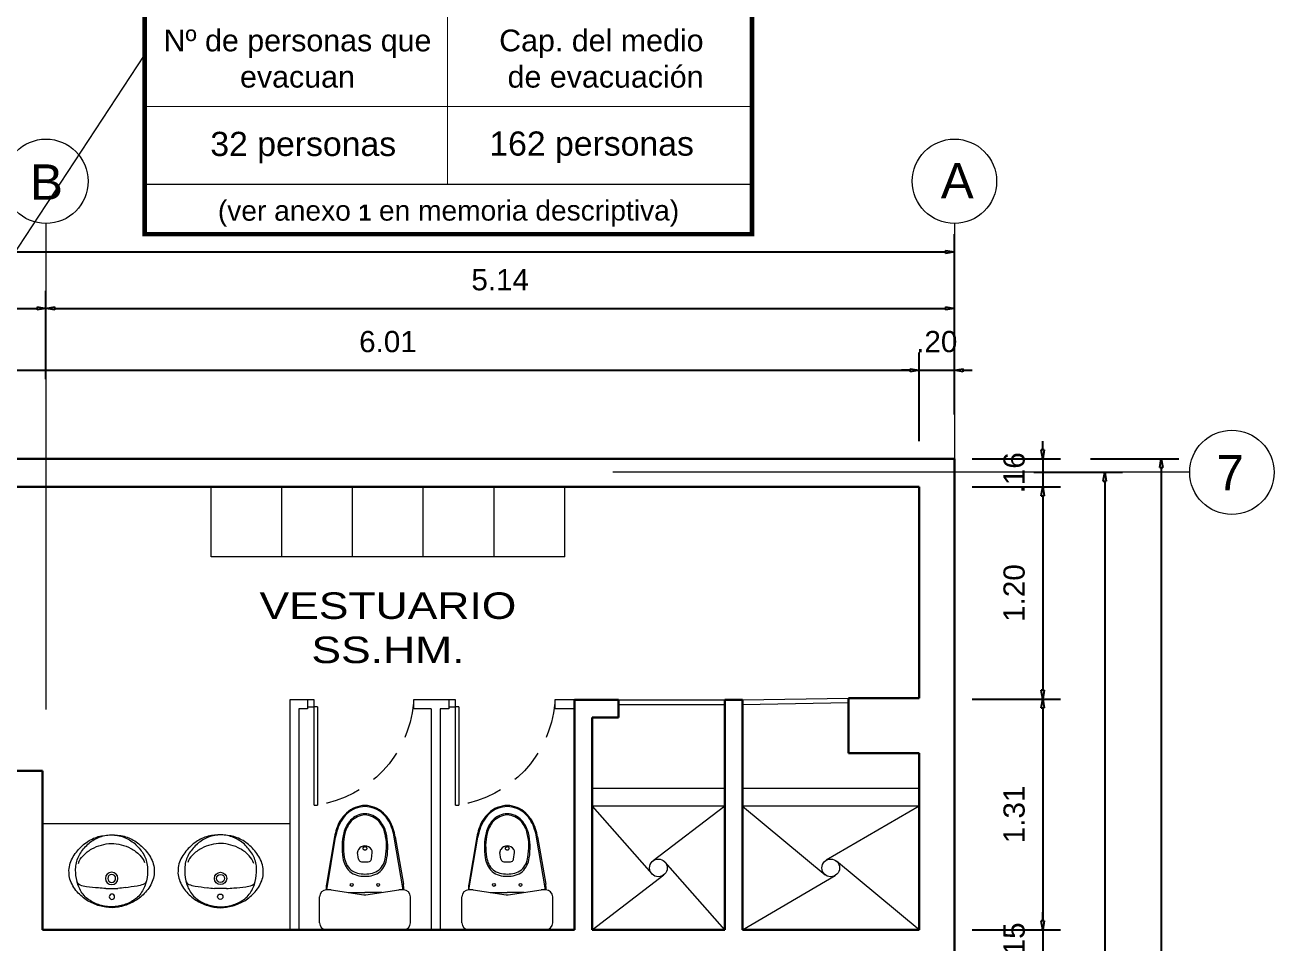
# Model space of a CAD drawing. Header units: millimetres. Extents: x 1675 to 1732.9, y 581.7 to 641.7.
# Drawn here: x 1718.45 to 1725.52, y 628.46 to 633.66 of the extents above; entities that cross this region are included whole.
import ezdxf
from ezdxf.enums import TextEntityAlignment as Align

# ---------------------------------------------------------------- set-up
doc = ezdxf.new("R2010")
doc.units = ezdxf.units.MM
doc.set_wipeout_variables(frame=1)
doc.linetypes.add('DASHDOT', pattern=[25.4, 12.7, -6.35, 0, -6.35])
doc.linetypes.add('HIDDEN', pattern=[0.375, 0.25, -0.125])
doc.layers.get('0').update_dxf_attribs({"lineweight": 5})
doc.layers.get('Defpoints').update_dxf_attribs({"color": 8, "lineweight": 5})
for name, color, linetype, lineweight in [('COTAS', 8, 'Continuous', 5), ('EJES', 92, 'DASHDOT', 5), ('ESCALERA', 8, 'Continuous', 5), ('MOBILIARIO', 8, 'Continuous', 5), ('MURO BAJO', 7, 'Continuous', 20), ('Muros', 7, 'Continuous', 30), ('Proyecciones', 8, 'HIDDEN', 5), ('PUERTA', 8, 'Continuous', 5), ('SANITARIOS', 8, 'Continuous', 5), ('TEX-AMB', 7, 'Continuous', 5), ('texto', 7, 'Continuous', 5), ('VENTANAS', 8, 'Continuous', 9)]:
    doc.layers.add(name, color=color, linetype=linetype, lineweight=lineweight)
doc.styles.add('ARIAL', font='arial.ttf')
doc.styles.add('Estilo 2 cota', font='arial.ttf')
doc.styles.add('ROMANS', font='arial.ttf')
doc.styles.get("Standard").update_dxf_attribs({"font": 'arial.ttf'})
doc.styles.add('TECHNIC_', font='swiss.ttf')
doc.styles.add('Texto peqño', font='sanss___.ttf', dxfattribs={"height": 0.12})
doc.dimstyles.new('100', dxfattribs={"dimtxt": 0.12, "dimasz": 0.05, "dimexe": 0.1, "dimexo": 0.25, "dimgap": 0.1, "dimtad": 1, "dimzin": 4, "dimdsep": 46, "dimtxsty": 'Texto peqño', "dimblk": 'CLOSEDBLANK', "dimcen": -0.05, "dimdle": 0.1, "dimclrd": 256, "dimclre": 256, "dimclrt": 256, "dimadec": 0, "dimazin": 0, "dimtfac": 1, "dimtix": 1, "dimtmove": 0, "dimatfit": 3, "dimldrblk": 'ARCHTICK', "dimfxl": 0, "dimarcsym": 0})
doc.dimstyles.new('3-fuera de', dxfattribs={"dimtxt": 0.3, "dimasz": 0.3, "dimexe": 0.3, "dimexo": 0.1, "dimgap": 0.1, "dimtad": 2, "dimzin": 0, "dimtxsty": 'Estilo 2 cota', "dimcen": -0.3, "dimclrd": 256, "dimclre": 256, "dimclrt": 7, "dimadec": 0, "dimazin": 0, "dimtfac": 1, "dimtmove": 0, "dimatfit": 3, "dimfxl": 0, "dimtolj": 1, "dimtzin": 0, "dimlwd": -1, "dimlwe": -1, "dimarcsym": 0})

# ---------------------------------------------------------------- blocks, each defined once
blk = doc.blocks.new('_ClosedBlank')
at = {"color": 0, "linetype": 'ByBlock', "lineweight": -2}
for p, q in [((-1, 0.17), (0, 0)), ((-1, 0.17), (-1, -0.17)), ((0, 0), (-1, -0.17))]:
    blk.add_line(p, q, dxfattribs=at)
blk = doc.blocks.new('*D235')
at = {"layer": 'COTAS', "lineweight": -2}
for p, q in [((1724.4822, 631.2033), (1724.9822, 631.2033)), ((1724.4822, 617.5833), (1724.9822, 617.5833))]:
    blk.add_line(p, q, dxfattribs=at)
at = {"layer": 'COTAS', "linetype": 'ByBlock', "lineweight": -2}
blk.add_line((1724.8822, 631.1533), (1724.8822, 617.6333), dxfattribs=at)
at = {"layer": 'Defpoints', "color": 0}
for p in [(1723.712, 631.2033), (1723.712, 617.5833), (1724.8822, 617.5833)]:
    blk.add_point(p, dxfattribs=at)
at = {"layer": 'COTAS', "lineweight": -2, "xscale": 0.05, "yscale": 0.05, "zscale": 0.05}
for p, rotation in [((1724.8822, 631.2033), 90), ((1724.8822, 617.5833), 270)]:
    blk.add_blockref('_ClosedBlank', p, dxfattribs=dict(at, rotation=rotation))
at = {"layer": 'COTAS', "insert": (1724.7203, 624.3933), "char_height": 0.12, "attachment_point": 5, "rotation": 90, "style": 'Texto peqño'}
blk.add_mtext('13.62', dxfattribs=at)
blk = doc.blocks.new('_ARCHTICK')
at = {"color": 0, "linetype": 'ByBlock', "const_width": 0.15}
blk.add_lwpolyline([(-0.5, -0.5), (0.5, 0.5)], dxfattribs=at)
blk = doc.blocks.new('*D236')
at = {"layer": 'COTAS', "linetype": 'ByBlock', "lineweight": -2}
for p, q in [((1724.212, 631.2533), (1724.212, 631.3033)), ((1724.212, 631.2033), (1724.212, 631.0433)), ((1724.212, 630.9933), (1724.212, 630.9433))]:
    blk.add_line(p, q, dxfattribs=at)
at = {"layer": 'COTAS', "lineweight": -2}
for p, q in [((1723.812, 631.2033), (1724.312, 631.2033)), ((1723.812, 631.0433), (1724.312, 631.0433))]:
    blk.add_line(p, q, dxfattribs=at)
at = {"layer": 'Defpoints', "color": 0}
for p in [(1723.512, 631.2033), (1723.512, 631.0433), (1724.212, 631.0433)]:
    blk.add_point(p, dxfattribs=at)
at = {"layer": 'COTAS', "lineweight": -2, "xscale": 0.05, "yscale": 0.05, "zscale": 0.05}
for p, rotation in [((1724.212, 631.2033), 270), ((1724.212, 631.0433), 90)]:
    blk.add_blockref('_ClosedBlank', p, dxfattribs=dict(at, rotation=rotation))
at = {"layer": 'COTAS', "insert": (1724.0501, 631.1233), "char_height": 0.12, "attachment_point": 5, "rotation": 90, "style": 'Texto peqño'}
blk.add_mtext('.16', dxfattribs=at)
blk = doc.blocks.new('*D237')
at = {"layer": 'COTAS', "lineweight": -2}
for p, q in [((1723.812, 631.0433), (1724.312, 631.0433)), ((1723.812, 629.8433), (1724.312, 629.8433))]:
    blk.add_line(p, q, dxfattribs=at)
at = {"layer": 'COTAS', "linetype": 'ByBlock', "lineweight": -2}
blk.add_line((1724.212, 630.9933), (1724.212, 629.8933), dxfattribs=at)
at = {"layer": 'Defpoints', "color": 0}
for p in [(1723.512, 631.0433), (1723.512, 629.8433), (1724.212, 629.8433)]:
    blk.add_point(p, dxfattribs=at)
at = {"layer": 'COTAS', "lineweight": -2, "xscale": 0.05, "yscale": 0.05, "zscale": 0.05}
for p, rotation in [((1724.212, 631.0433), 90), ((1724.212, 629.8433), 270)]:
    blk.add_blockref('_ClosedBlank', p, dxfattribs=dict(at, rotation=rotation))
at = {"layer": 'COTAS', "insert": (1724.0501, 630.4433), "char_height": 0.12, "attachment_point": 5, "rotation": 90, "style": 'Texto peqño'}
blk.add_mtext('1.20', dxfattribs=at)
blk = doc.blocks.new('*D238')
at = {"layer": 'COTAS', "lineweight": -2}
for p, q in [((1723.812, 629.8433), (1724.312, 629.8433)), ((1723.812, 628.5383), (1724.312, 628.5383))]:
    blk.add_line(p, q, dxfattribs=at)
at = {"layer": 'COTAS', "linetype": 'ByBlock', "lineweight": -2}
blk.add_line((1724.212, 629.7933), (1724.212, 628.5883), dxfattribs=at)
at = {"layer": 'Defpoints', "color": 0}
for p in [(1723.512, 629.8433), (1723.512, 628.5383), (1724.212, 628.5383)]:
    blk.add_point(p, dxfattribs=at)
at = {"layer": 'COTAS', "lineweight": -2, "xscale": 0.05, "yscale": 0.05, "zscale": 0.05}
for p, rotation in [((1724.212, 629.8433), 90), ((1724.212, 628.5383), 270)]:
    blk.add_blockref('_ClosedBlank', p, dxfattribs=dict(at, rotation=rotation))
at = {"layer": 'COTAS', "insert": (1724.0501, 629.1908), "char_height": 0.12, "attachment_point": 5, "rotation": 90, "style": 'Texto peqño'}
blk.add_mtext('1.31', dxfattribs=at)
blk = doc.blocks.new('*D239')
at = {"layer": 'COTAS', "linetype": 'ByBlock', "lineweight": -2}
for p, q in [((1724.212, 628.5883), (1724.212, 628.6383)), ((1724.212, 628.5383), (1724.212, 628.3883)), ((1724.212, 628.3383), (1724.212, 628.2883))]:
    blk.add_line(p, q, dxfattribs=at)
at = {"layer": 'COTAS', "lineweight": -2}
for p, q in [((1723.812, 628.5383), (1724.312, 628.5383)), ((1723.812, 628.3883), (1724.312, 628.3883))]:
    blk.add_line(p, q, dxfattribs=at)
at = {"layer": 'Defpoints', "color": 0}
for p in [(1723.512, 628.5383), (1723.512, 628.3883), (1724.212, 628.3883)]:
    blk.add_point(p, dxfattribs=at)
at = {"layer": 'COTAS', "lineweight": -2, "xscale": 0.05, "yscale": 0.05, "zscale": 0.05}
for p, rotation in [((1724.212, 628.5383), 270), ((1724.212, 628.3883), 90)]:
    blk.add_blockref('_ClosedBlank', p, dxfattribs=dict(at, rotation=rotation))
at = {"layer": 'COTAS', "insert": (1724.0501, 628.4633), "char_height": 0.12, "attachment_point": 5, "rotation": 90, "style": 'Texto peqño'}
blk.add_mtext('.15', dxfattribs=at)
blk = doc.blocks.new('*D244')
at = {"layer": 'COTAS', "lineweight": -2}
for p, q in [((1724.162, 631.1262), (1724.662, 631.1262)), ((1724.162, 623.8662), (1724.662, 623.8662))]:
    blk.add_line(p, q, dxfattribs=at)
at = {"layer": 'COTAS', "linetype": 'ByBlock', "lineweight": -2}
blk.add_line((1724.562, 631.0762), (1724.562, 623.9162), dxfattribs=at)
at = {"layer": 'Defpoints', "color": 0}
for p in [(1723.712, 631.1262), (1723.712, 623.8662), (1724.562, 623.8662)]:
    blk.add_point(p, dxfattribs=at)
at = {"layer": 'COTAS', "lineweight": -2, "xscale": 0.05, "yscale": 0.05, "zscale": 0.05}
for p, rotation in [((1724.562, 631.1262), 90), ((1724.562, 623.8662), 270)]:
    blk.add_blockref('_ClosedBlank', p, dxfattribs=dict(at, rotation=rotation))
at = {"layer": 'COTAS', "insert": (1724.4001, 627.4962), "char_height": 0.12, "attachment_point": 5, "rotation": 90, "style": 'Texto peqño'}
blk.add_mtext('7.26', dxfattribs=at)
blk = doc.blocks.new('*D218')
at = {"layer": 'COTAS', "lineweight": -2}
for p, q in [((1717.502, 631.3033), (1717.502, 631.8033)), ((1723.512, 631.3033), (1723.512, 631.8033))]:
    blk.add_line(p, q, dxfattribs=at)
at = {"layer": 'COTAS', "linetype": 'ByBlock', "lineweight": -2}
blk.add_line((1717.552, 631.7033), (1723.462, 631.7033), dxfattribs=at)
at = {"layer": 'Defpoints', "color": 0}
for p in [(1723.512, 631.7033), (1717.502, 631.0433), (1723.512, 631.0433)]:
    blk.add_point(p, dxfattribs=at)
at = {"layer": 'COTAS', "lineweight": -2, "xscale": 0.05, "yscale": 0.05, "zscale": 0.05, "rotation": 180}
blk.add_blockref('_ClosedBlank', (1717.502, 631.7033), dxfattribs=at)
at = {"layer": 'COTAS', "lineweight": -2, "xscale": 0.05, "yscale": 0.05, "zscale": 0.05}
blk.add_blockref('_ClosedBlank', (1723.512, 631.7033), dxfattribs=at)
at = {"layer": 'COTAS', "insert": (1720.507, 631.8652), "char_height": 0.12, "attachment_point": 5, "style": 'Texto peqño'}
blk.add_mtext('6.01', dxfattribs=at)
blk = doc.blocks.new('*D219')
at = {"layer": 'COTAS', "lineweight": -2}
for p, q in [((1723.512, 631.3033), (1723.512, 631.8033)), ((1723.712, 631.4533), (1723.712, 631.8033))]:
    blk.add_line(p, q, dxfattribs=at)
at = {"layer": 'COTAS', "linetype": 'ByBlock', "lineweight": -2}
for p, q in [((1723.462, 631.7033), (1723.412, 631.7033)), ((1723.512, 631.7033), (1723.712, 631.7033)), ((1723.762, 631.7033), (1723.812, 631.7033))]:
    blk.add_line(p, q, dxfattribs=at)
at = {"layer": 'Defpoints', "color": 0}
for p in [(1723.712, 631.7033), (1723.712, 631.2033, 0), (1723.512, 631.0433)]:
    blk.add_point(p, dxfattribs=at)
at = {"layer": 'COTAS', "lineweight": -2, "xscale": 0.05, "yscale": 0.05, "zscale": 0.05}
blk.add_blockref('_ClosedBlank', (1723.512, 631.7033), dxfattribs=at)
at = {"layer": 'COTAS', "lineweight": -2, "xscale": 0.05, "yscale": 0.05, "zscale": 0.05, "rotation": 180}
blk.add_blockref('_ClosedBlank', (1723.712, 631.7033), dxfattribs=at)
at = {"layer": 'COTAS', "insert": (1723.612, 631.8651), "char_height": 0.12, "attachment_point": 5, "style": 'Texto peqño'}
blk.add_mtext('.20', dxfattribs=at)
blk = doc.blocks.new('*D221')
at = {"layer": 'COTAS', "lineweight": -2}
for p, q in [((1714.602, 631.6533), (1714.602, 632.1533)), ((1718.572, 631.6533), (1718.572, 632.1533))]:
    blk.add_line(p, q, dxfattribs=at)
at = {"layer": 'COTAS', "linetype": 'ByBlock', "lineweight": -2}
blk.add_line((1714.652, 632.0533), (1718.522, 632.0533), dxfattribs=at)
at = {"layer": 'Defpoints', "color": 0}
for p in [(1718.572, 632.0533), (1714.602, 631.2033), (1718.572, 631.2033)]:
    blk.add_point(p, dxfattribs=at)
at = {"layer": 'COTAS', "lineweight": -2, "xscale": 0.05, "yscale": 0.05, "zscale": 0.05, "rotation": 180}
blk.add_blockref('_ClosedBlank', (1714.602, 632.0533), dxfattribs=at)
at = {"layer": 'COTAS', "lineweight": -2, "xscale": 0.05, "yscale": 0.05, "zscale": 0.05}
blk.add_blockref('_ClosedBlank', (1718.572, 632.0533), dxfattribs=at)
at = {"layer": 'COTAS', "insert": (1716.587, 632.2152), "char_height": 0.12, "attachment_point": 5, "style": 'Texto peqño'}
blk.add_mtext('3.97', dxfattribs=at)
blk = doc.blocks.new('*D222')
at = {"layer": 'COTAS', "lineweight": -2}
for p, q in [((1718.572, 631.6533), (1718.572, 632.1533)), ((1723.712, 631.6533), (1723.712, 632.1533))]:
    blk.add_line(p, q, dxfattribs=at)
at = {"layer": 'COTAS', "linetype": 'ByBlock', "lineweight": -2}
blk.add_line((1718.622, 632.0533), (1723.662, 632.0533), dxfattribs=at)
at = {"layer": 'Defpoints', "color": 0}
for p in [(1723.712, 632.0533), (1718.572, 631.2033), (1723.712, 631.2033, 0)]:
    blk.add_point(p, dxfattribs=at)
at = {"layer": 'COTAS', "lineweight": -2, "xscale": 0.05, "yscale": 0.05, "zscale": 0.05, "rotation": 180}
blk.add_blockref('_ClosedBlank', (1718.572, 632.0533), dxfattribs=at)
at = {"layer": 'COTAS', "lineweight": -2, "xscale": 0.05, "yscale": 0.05, "zscale": 0.05}
blk.add_blockref('_ClosedBlank', (1723.712, 632.0533), dxfattribs=at)
at = {"layer": 'COTAS', "insert": (1721.142, 632.2151), "char_height": 0.12, "attachment_point": 5, "style": 'Texto peqño'}
blk.add_mtext('5.14', dxfattribs=at)
blk = doc.blocks.new('*D223')
at = {"layer": 'COTAS', "lineweight": -2}
for p, q in [((1709.132, 631.9735), (1709.132, 632.4735)), ((1723.712, 631.9735), (1723.712, 632.4735))]:
    blk.add_line(p, q, dxfattribs=at)
at = {"layer": 'COTAS', "linetype": 'ByBlock', "lineweight": -2}
blk.add_line((1709.182, 632.3735), (1723.662, 632.3735), dxfattribs=at)
at = {"layer": 'Defpoints', "color": 0}
for p in [(1723.712, 632.3735), (1709.132, 631.7233), (1723.712, 631.2033, 0)]:
    blk.add_point(p, dxfattribs=at)
at = {"layer": 'COTAS', "lineweight": -2, "xscale": 0.05, "yscale": 0.05, "zscale": 0.05, "rotation": 180}
blk.add_blockref('_ClosedBlank', (1709.132, 632.3735), dxfattribs=at)
at = {"layer": 'COTAS', "lineweight": -2, "xscale": 0.05, "yscale": 0.05, "zscale": 0.05}
blk.add_blockref('_ClosedBlank', (1723.712, 632.3735), dxfattribs=at)
at = {"layer": 'COTAS', "insert": (1716.422, 632.5353), "char_height": 0.12, "attachment_point": 5, "style": 'Texto peqño'}
blk.add_mtext('14.58', dxfattribs=at)
blk = doc.blocks.new('WEFDED')
for p, q in [((1106.4174, 270.874), (1106.4174, 270.1781)), ((1106.4174, 270.874), (1106.4405, 270.874)), ((1106.4405, 270.1781), (1106.4405, 270.874)), ((1106.37, 270.1781), (1106.4174, 270.1781)), ((1106.37, 270.1307), (1106.37, 270.1781)), ((1106.4174, 270.1781), (1106.4174, 270.1307)), ((1106.4405, 270.1781), (1106.4174, 270.1781)), ((1106.4174, 270.1307), (1106.37, 270.1307))]:
    blk.add_line(p, q)
at = {"layer": 'Proyecciones'}
blk.add_arc((1106.3184, 270.0781), 0.8053, 5.43815, 81.27407, dxfattribs=at)
blk = doc.blocks.new('LAV')
for centre, radius in [((0, 0), 0.015), ((-0.0013, -0.104), 0.035), ((-0.0013, -0.104), 0.0225)]:
    blk.add_circle(centre, radius)
for centre, radius, start, end in [((0.0286, -0.232), 0.3041, 123.21207, 137.88508), ((-0.011, -0.1478), 0.2037, 116.08796, 136.15071), ((0.0133, -0.2374), 0.3006, 106.12311, 120.20751), ((0.014, -0.2372), 0.2954, 99.29424, 112.81741), ((0.0012, -0.1831), 0.2451, 90.10031, 106.92972), ((0.0057, -0.24), 0.297, 90.97076, 97.63274), ((-0.0116, -0.2397), 0.297, 80.97076, 87.63274), ((-0.0056, -0.183), 0.2451, 71.67378, 88.50319), ((-0.0198, -0.2368), 0.2954, 65.78609, 79.30926), ((-0.0191, -0.237), 0.3006, 58.39599, 72.48039), ((0.0074, -0.148), 0.2037, 42.45279, 62.51554), ((-0.0343, -0.2312), 0.3041, 40.71842, 55.39143), ((-0.0437, -0.1626), 0.2039, 138.71693, 161.94375), ((0.0374, -0.1449), 0.2422, 161.70873, 178.49142), ((-0.1685, -0.0938), 0.03, 111.08564, 166.0581), ((0.0011, -0.136), 0.2049, 140.87864, 160.89421), ((-0.1242, -0.2087), 0.1532, 97.26559, 111.08564), ((0.0522, -1.5925), 1.5482, 94.76697, 97.26559), ((-0.0102, -0.6647), 0.6186, 92.2733, 96.14554), ((-0.0235, 0.2777), 0.3245, 268.00607, 274.04981), ((0.0302, 0.2771), 0.3245, 264.55369, 270.59743), ((-0.006, -0.6648), 0.6186, 82.45796, 86.3302), ((-0.091, -1.5907), 1.5482, 81.33791, 83.83653), ((0.1191, -0.2117), 0.1532, 67.51786, 81.33791), ((-0.0044, -0.1359), 0.2049, 17.70929, 37.72486), ((0.1662, -0.0979), 0.03, 12.54539, 67.51786), ((0.0397, -0.1637), 0.2039, 16.65975, 39.88657), ((-0.1084, -0.1458), 0.1345, 176.69421, 194.63183), ((-0.136, -0.1325), 0.1068, 161.94375, 182.95939), ((-0.0298, -0.153), 0.1755, 175.27149, 186.91819), ((-0.0409, -0.1439), 0.2422, 0.11207, 16.89477), ((0.1328, -0.1358), 0.1068, 355.64411, 16.65975), ((-0.0612, -0.1335), 0.1833, 194.63183, 220.51929), ((-0.0277, -0.1527), 0.1776, 186.91819, 210.1042), ((-0.1015, -0.1655), 0.0902, 194.85678, 227.01181), ((0.0975, -0.168), 0.0902, 311.59169, 343.74672), ((0.024, -0.1534), 0.1776, 328.4993, 351.68531), ((0.0579, -0.1349), 0.1833, 318.08421, 343.97167), ((0.0261, -0.1537), 0.1755, 351.68531, 3.33201), ((0.1048, -0.1484), 0.1345, 343.97167, 1.90929), ((0.0057, -0.0964), 0.2587, 217.1323, 234.49963), ((0.073, -0.0799), 0.3015, 212.48776, 226.11574), ((-0.0325, -0.1164), 0.1741, 221.39232, 242.35676), ((-0.0111, -0.0959), 0.2024, 239.70568, 256.32653), ((0.0088, -0.0961), 0.2024, 282.27697, 298.89782), ((0.0296, -0.1172), 0.1741, 296.24674, 317.21118), ((-0.0749, -0.0781), 0.3015, 312.48776, 326.11574), ((-0.0081, -0.0962), 0.2587, 304.10387, 321.4712), ((-0.0172, -0.1334), 0.2153, 233.74274, 253.86829), ((0.0031, -0.1441), 0.2069, 227.72475, 247.74002), ((-0.0006, -0.0458), 0.3042, 255.45069, 269.3069), ((0.0011, -0.1416), 0.2085, 248.52068, 268.52445), ((-0.0074, -0.1401), 0.1609, 251.30656, 271.3318), ((-0.0046, -0.1415), 0.2085, 270.07905, 290.08282), ((-0.0005, -0.0458), 0.3042, 269.2966, 283.15281), ((0.004, -0.1403), 0.1609, 267.2717, 287.29694), ((-0.0067, -0.1439), 0.2069, 290.86348, 310.87875), ((0.0139, -0.1338), 0.2153, 284.73521, 304.86076)]:
    blk.add_arc(centre, radius, start, end)
blk = doc.blocks.new('LS_ESC_CUADRO')
blk.add_wipeout([(-7.538, 0), (7.538, 0), (7.498, -8.89), (-7.49, -8.89)])
at = {"const_width": 0.115}
blk.add_lwpolyline([(-7.538, 0), (7.538, 0), (7.538, -8.89), (-7.538, -8.89)], close=True, dxfattribs=at)
at = {"const_width": 0.0308}
for points in [[(-7.52, -3.274), (7.538, -3.274)], [(-0.019, -3.274), (-0.019, -7.659)], [(-7.507, -5.722), (7.538, -5.722)], [(-7.496, -7.654), (7.538, -7.654)]]:
    blk.add_lwpolyline(points, dxfattribs=at)
for s, insert, char_height, width, attachment_point, rotation, style in [('{\\fArial|b0|i0|c238|p34;Nº de personas que evacuan}', (-3.744, -3.812), 0.54, 6.74928, 2, 0, 'ARIAL'), ('{\\fArial|b0|i0|c238|p34;Cap}.{\\fArial|b0|i0|c238|p34; del medio\\P de evacuación}', (3.8, -3.812), 0.54, 6.80085, 2, 0, 'ARIAL'), ('({\\fArial|b0|i0|c186|p34;\\C256;ver anexo \\fArial|b1|i0|c186|p34;\\H0.8x;1\\fArial|b0|i0|c186|p34;\\H1.25x; en memoria descriptiva})', (0.006, -8.379), 0.5, 13.09714, 5, 0.0251, 'TECHNIC_')]:
    blk.add_mtext(s, dxfattribs=dict(insert=insert, char_height=char_height, width=width, attachment_point=attachment_point, rotation=rotation, style=style))
at = {"style": 'ARIAL'}
for tag, height, flags, p in [('NOMBRE_MEDIO', 1, 12, (0.009, -1.551)), ('TIPO_DE_ESC', 0.6, 8, (-0.112, -2.929)), ('EVACUAN', 0.6, 8, (-3.601, -6.95)), ('CAPACIDAD', 0.6, 8, (3.558, -6.941))]:
    blk.add_attdef(tag, text='', height=height, dxfattribs=dict(at, flags=flags)).set_placement(p, align=Align.CENTER)

msp = doc.modelspace()

# ---------------------------------------------------------------- linework, layer by layer
at = {"layer": 'EJES', "ltscale": 10}
for p, q in [((1718.572, 632.5343, 0), (1718.572, 629.7843, 0)), ((1723.712, 632.5343), (1723.712, 629.7843)), ((1725.0429, 631.1262, 0), (1721.7788, 631.1262, 0))]:
    msp.add_line(p, q, dxfattribs=at)
for centre in [(1718.572, 632.7728, 0), (1723.712, 632.7728), (1725.2814, 631.1262, 0)]:
    msp.add_circle(centre, 0.2385, dxfattribs=at)
at = {"layer": 'MOBILIARIO'}
for p, q in [((1719.507, 630.6483, 0), (1719.507, 631.0433, 0)), ((1719.907, 630.6483, 0), (1719.907, 631.0433, 0)), ((1720.307, 630.6483, 0), (1720.307, 631.0433, 0)), ((1720.707, 630.6483, 0), (1720.707, 631.0433, 0)), ((1721.107, 630.6483, 0), (1721.107, 631.0433, 0)), ((1721.507, 630.6483, 0), (1721.507, 631.0433, 0)), ((1721.507, 630.6483, 0), (1719.507, 630.6483, 0))]:
    msp.add_line(p, q, dxfattribs=at)
at = {"layer": 'MURO BAJO'}
for p, q in [((1720.052, 629.8383, 0), (1719.952, 629.8383, 0)), ((1719.952, 629.8383, 0), (1719.952, 628.5383, 0)), ((1720.052, 629.8383, 0), (1720.052, 629.7883, 0)), ((1720.852, 629.8383, 0), (1720.652, 629.8383, 0)), ((1720.652, 629.8383, 0), (1720.652, 629.7883, 0)), ((1720.852, 629.8383, 0), (1720.852, 629.7883, 0)), ((1720.852, 629.8383, 0), (1720.852, 629.7883, 0)), ((1721.562, 629.8383, 0), (1721.452, 629.8383, 0)), ((1721.452, 629.8383, 0), (1721.452, 629.7883, 0)), ((1720.002, 629.7883, 0), (1720.002, 628.5383, 0)), ((1720.052, 629.7883, 0), (1720.002, 629.7883, 0)), ((1720.752, 629.7883, 0), (1720.652, 629.7883, 0)), ((1720.752, 629.7883, 0), (1720.752, 628.5383, 0)), ((1720.802, 629.7883, 0), (1720.802, 628.5383, 0)), ((1720.852, 629.7883, 0), (1720.802, 629.7883, 0)), ((1721.562, 629.7883, 0), (1721.452, 629.7883, 0))]:
    msp.add_line(p, q, dxfattribs=at)
at = {"layer": 'Muros'}
for p, q in [((1723.512, 631.2033, 0), (1717.352, 631.2033, 0)), ((1723.712, 631.2033, 0), (1717.3885, 631.2033, 0)), ((1723.712, 631.2033, 0), (1723.712, 617.5833, 0)), ((1723.512, 631.0433, 0), (1717.502, 631.0433, 0)), ((1723.512, 631.0433, 0), (1723.512, 629.8483, 0)), ((1721.562, 629.8383, 0), (1721.562, 628.5383, 0)), ((1721.562, 629.8383, 0), (1721.812, 629.8383, 0)), ((1721.812, 629.8383, 0), (1721.812, 629.7383, 0)), ((1722.412, 629.8383, 0), (1722.412, 628.5383, 0)), ((1722.412, 629.8383, 0), (1722.512, 629.8383, 0)), ((1722.512, 629.8383, 0), (1722.512, 628.5383, 0)), ((1723.512, 629.8483, 0), (1723.112, 629.8483, 0)), ((1723.112, 629.8483, 0), (1723.112, 629.5383, 0)), ((1721.662, 629.7383, 0), (1721.662, 628.5383, 0)), ((1721.662, 629.7383, 0), (1721.812, 629.7383, 0)), ((1723.512, 629.5383, 0), (1723.112, 629.5383, 0)), ((1723.512, 629.5383, 0), (1723.512, 628.5383, 0)), ((1718.552, 629.4383, 0), (1718.402, 629.4383, 0)), ((1718.552, 628.5383, 0), (1718.552, 629.4383, 0)), ((1721.562, 628.5383, 0), (1718.552, 628.5383, 0)), ((1722.412, 628.5383, 0), (1721.662, 628.5383, 0)), ((1723.512, 628.5383, 0), (1722.512, 628.5383, 0))]:
    msp.add_line(p, q, dxfattribs=at)
at = {"layer": 'SANITARIOS'}
for p, q in [((1722.412, 629.3383, 0), (1721.662, 629.3383, 0)), ((1723.512, 629.3383, 0), (1722.512, 629.3383, 0)), ((1722.412, 629.2383, 0), (1721.662, 629.2383, 0)), ((1721.662, 629.2383, 0), (1721.9994, 628.8553, 0)), ((1722.412, 629.2383, 0), (1722.0066, 628.928, 0)), ((1723.512, 629.2383, 0), (1722.512, 629.2383, 0)), ((1722.512, 629.2383, 0), (1722.98, 628.8498, 0)), ((1723.512, 629.2383, 0), (1722.9867, 628.9315, 0)), ((1720.2052, 629.0642, 0), (1720.159, 628.7971, 0)), ((1720.2052, 629.0642, 0), (1720.159, 628.7971, 0)), ((1720.1605, 628.7639, 0), (1720.2109, 629.0626, 0)), ((1720.1605, 628.7639, 0), (1720.2109, 629.0626, 0)), ((1720.5932, 628.7639, 0), (1720.5428, 629.0626, 0)), ((1720.5932, 628.7639, 0), (1720.5428, 629.0626, 0)), ((1720.5486, 629.0642, 0), (1720.5947, 628.7971, 0)), ((1720.5486, 629.0642, 0), (1720.5947, 628.7971, 0)), ((1721.0102, 629.0642, 0), (1720.964, 628.7971, 0)), ((1721.0102, 629.0642, 0), (1720.964, 628.7971, 0)), ((1720.9655, 628.7639, 0), (1721.0159, 629.0626, 0)), ((1720.9655, 628.7639, 0), (1721.0159, 629.0626, 0)), ((1721.3982, 628.7639, 0), (1721.3478, 629.0626, 0)), ((1721.3982, 628.7639, 0), (1721.3478, 629.0626, 0)), ((1721.3536, 629.0642, 0), (1721.3997, 628.7971, 0)), ((1721.3536, 629.0642, 0), (1721.3997, 628.7971, 0)), ((1720.3406, 628.9374, 0), (1720.3354, 628.975, 0)), ((1720.3406, 628.9374, 0), (1720.3354, 628.975, 0)), ((1720.4132, 628.9374, 0), (1720.4183, 628.975, 0)), ((1720.4132, 628.9374, 0), (1720.4183, 628.975, 0)), ((1721.1456, 628.9374, 0), (1721.1404, 628.975, 0)), ((1721.1456, 628.9374, 0), (1721.1404, 628.975, 0)), ((1721.2182, 628.9374, 0), (1721.2233, 628.975, 0)), ((1721.2182, 628.9374, 0), (1721.2233, 628.975, 0)), ((1722.412, 628.5383, 0), (1722.0745, 628.9214, 0)), ((1723.512, 628.5383, 0), (1723.0439, 628.9268, 0)), ((1721.662, 628.5383, 0), (1722.0674, 628.8486, 0)), ((1722.512, 628.5383, 0), (1723.0372, 628.8452, 0)), ((1720.1198, 628.5783, 0), (1720.1198, 628.7239, 0)), ((1720.1198, 628.5783, 0), (1720.1198, 628.7239, 0)), ((1720.1848, 628.7639, 0), (1720.1598, 628.7639, 0)), ((1720.1848, 628.7639, 0), (1720.1598, 628.7639, 0)), ((1720.1848, 628.7639, 0), (1720.3711, 628.7366, 0)), ((1720.1848, 628.7639, 0), (1720.3711, 628.7366, 0)), ((1720.2812, 628.7498, 0), (1720.3769, 628.7498, 0)), ((1720.2812, 628.7498, 0), (1720.3769, 628.7498, 0)), ((1720.4727, 628.7498, 0), (1720.3769, 628.7498, 0)), ((1720.4727, 628.7498, 0), (1720.3769, 628.7498, 0)), ((1720.3826, 628.7366, 0), (1720.5691, 628.7639, 0)), ((1720.3826, 628.7366, 0), (1720.5691, 628.7639, 0)), ((1720.5941, 628.7639, 0), (1720.5691, 628.7639, 0)), ((1720.5941, 628.7639, 0), (1720.5691, 628.7639, 0)), ((1720.6341, 628.5783, 0), (1720.6341, 628.7239, 0)), ((1720.6341, 628.5783, 0), (1720.6341, 628.7239, 0)), ((1720.9248, 628.5783, 0), (1720.9248, 628.7239, 0)), ((1720.9248, 628.5783, 0), (1720.9248, 628.7239, 0)), ((1720.9898, 628.7639, 0), (1720.9648, 628.7639, 0)), ((1720.9898, 628.7639, 0), (1720.9648, 628.7639, 0)), ((1720.9898, 628.7639, 0), (1721.1761, 628.7366, 0)), ((1720.9898, 628.7639, 0), (1721.1761, 628.7366, 0)), ((1721.0862, 628.7498, 0), (1721.1819, 628.7498, 0)), ((1721.0862, 628.7498, 0), (1721.1819, 628.7498, 0)), ((1721.2777, 628.7498, 0), (1721.1819, 628.7498, 0)), ((1721.2777, 628.7498, 0), (1721.1819, 628.7498, 0)), ((1721.1876, 628.7366, 0), (1721.3741, 628.7639, 0)), ((1721.1876, 628.7366, 0), (1721.3741, 628.7639, 0)), ((1721.3991, 628.7639, 0), (1721.3741, 628.7639, 0)), ((1721.3991, 628.7639, 0), (1721.3741, 628.7639, 0)), ((1721.4391, 628.5783, 0), (1721.4391, 628.7239, 0)), ((1721.4391, 628.5783, 0), (1721.4391, 628.7239, 0)), ((1720.5941, 628.5383, 0), (1720.1598, 628.5383, 0)), ((1720.5941, 628.5383, 0), (1720.1598, 628.5383, 0)), ((1721.3991, 628.5383, 0), (1720.9648, 628.5383, 0)), ((1721.3991, 628.5383, 0), (1720.9648, 628.5383, 0))]:
    msp.add_line(p, q, dxfattribs=at)
at = {"layer": 'SANITARIOS', "elevation": 0}
for points in [[(1720.3649, 628.9988, 0.139005), (1720.3657, 628.9959, 0.107089), (1720.3684, 628.9931, 0.080212), (1720.3721, 628.9914, 0.06796), (1720.3769, 628.9907, 0.06796), (1720.3816, 628.9914, 0.080212), (1720.3853, 628.9931, 0.107089), (1720.388, 628.9959, 0.139005), (1720.3889, 628.9988, 0.139005), (1720.388, 629.0017, 0.107089), (1720.3853, 629.0045, 0.080212), (1720.3816, 629.0062, 0.06796), (1720.3769, 629.0069, 0.06796), (1720.3721, 629.0062, 0.080212), (1720.3684, 629.0045, 0.107089), (1720.3657, 629.0017, 0.139005)], [(1720.3649, 628.9988, 0.139005), (1720.3657, 628.9959, 0.107089), (1720.3684, 628.9931, 0.080212), (1720.3721, 628.9914, 0.06796), (1720.3769, 628.9907, 0.06796), (1720.3816, 628.9914, 0.080212), (1720.3853, 628.9931, 0.107089), (1720.388, 628.9959, 0.139005), (1720.3889, 628.9988, 0.139005), (1720.388, 629.0017, 0.107089), (1720.3853, 629.0045, 0.080212), (1720.3816, 629.0062, 0.06796), (1720.3769, 629.0069, 0.06796), (1720.3721, 629.0062, 0.080212), (1720.3684, 629.0045, 0.107089), (1720.3657, 629.0017, 0.139005)], [(1721.1699, 628.9988, 0.139005), (1721.1707, 628.9959, 0.107089), (1721.1734, 628.9931, 0.080212), (1721.1771, 628.9914, 0.06796), (1721.1819, 628.9907, 0.06796), (1721.1866, 628.9914, 0.080212), (1721.1903, 628.9931, 0.107089), (1721.193, 628.9959, 0.139005), (1721.1939, 628.9988, 0.139005), (1721.193, 629.0017, 0.107089), (1721.1903, 629.0045, 0.080212), (1721.1866, 629.0062, 0.06796), (1721.1819, 629.0069, 0.06796), (1721.1771, 629.0062, 0.080212), (1721.1734, 629.0045, 0.107089), (1721.1707, 629.0017, 0.139005)], [(1721.1699, 628.9988, 0.139005), (1721.1707, 628.9959, 0.107089), (1721.1734, 628.9931, 0.080212), (1721.1771, 628.9914, 0.06796), (1721.1819, 628.9907, 0.06796), (1721.1866, 628.9914, 0.080212), (1721.1903, 628.9931, 0.107089), (1721.193, 628.9959, 0.139005), (1721.1939, 628.9988, 0.139005), (1721.193, 629.0017, 0.107089), (1721.1903, 629.0045, 0.080212), (1721.1866, 629.0062, 0.06796), (1721.1819, 629.0069, 0.06796), (1721.1771, 629.0062, 0.080212), (1721.1734, 629.0045, 0.107089), (1721.1707, 629.0017, 0.139005)]]:
    msp.add_lwpolyline(points, format="xyb", close=True, dxfattribs=at)
at = {"layer": 'SANITARIOS'}
for centre, radius in [((1722.037, 628.8883, 0), 0.05), ((1723.012, 628.8883, 0), 0.05), ((1720.3019, 628.7918, 0), 0.008), ((1720.3019, 628.7918, 0), 0.008), ((1720.4519, 628.7918, 0), 0.008), ((1720.4519, 628.7918, 0), 0.008), ((1721.1069, 628.7918, 0), 0.008), ((1721.1069, 628.7918, 0), 0.008), ((1721.2569, 628.7918, 0), 0.008), ((1721.2569, 628.7918, 0), 0.008)]:
    msp.add_circle(centre, radius, dxfattribs=at)
for centre, radius, start, end in [((1720.3832, 629.0771, 0), 0.1648, 92.19359, 132.47275), ((1720.3832, 629.0771, 0), 0.1648, 92.19359, 132.47275), ((1720.3831, 629.0767, 0), 0.1593, 92.25226, 132.82542), ((1720.3831, 629.0767, 0), 0.1593, 92.25226, 132.82542), ((1720.3706, 629.0771, 0), 0.1648, 47.52725, 87.80641), ((1720.3706, 629.0771, 0), 0.1648, 47.52725, 87.80641), ((1720.3706, 629.0767, 0), 0.1593, 47.17458, 87.74774), ((1720.3706, 629.0767, 0), 0.1593, 47.17458, 87.74774), ((1721.1882, 629.0771, 0), 0.1648, 92.19359, 132.47275), ((1721.1882, 629.0771, 0), 0.1648, 92.19359, 132.47275), ((1721.1881, 629.0767, 0), 0.1593, 92.25226, 132.82542), ((1721.1881, 629.0767, 0), 0.1593, 92.25226, 132.82542), ((1721.1756, 629.0771, 0), 0.1648, 47.52725, 87.80641), ((1721.1756, 629.0771, 0), 0.1648, 47.52725, 87.80641), ((1721.1756, 629.0767, 0), 0.1593, 47.17458, 87.74774), ((1721.1756, 629.0767, 0), 0.1593, 47.17458, 87.74774), ((1720.4136, 629.0494, 0), 0.2058, 133.50698, 163.07303), ((1720.4136, 629.0494, 0), 0.2058, 133.50698, 163.07303), ((1720.4133, 629.0496, 0), 0.1997, 133.88731, 163.4946), ((1720.4133, 629.0496, 0), 0.1997, 133.88731, 163.4946), ((1720.4105, 629.0512, 0), 0.157, 137.16924, 167.2746), ((1720.4105, 629.0512, 0), 0.157, 137.16924, 167.2746), ((1720.4099, 629.0515, 0), 0.1497, 137.88446, 168.13335), ((1720.4099, 629.0515, 0), 0.1497, 137.88446, 168.13335), ((1720.3827, 629.0733, 0), 0.1217, 92.75996, 135.88582), ((1720.3827, 629.0733, 0), 0.1217, 92.75996, 135.88582), ((1720.3826, 629.0726, 0), 0.1154, 92.87146, 136.55769), ((1720.3826, 629.0726, 0), 0.1154, 92.87146, 136.55769), ((1720.371, 629.0733, 0), 0.1217, 44.11418, 87.24004), ((1720.371, 629.0733, 0), 0.1217, 44.11418, 87.24004), ((1720.3711, 629.0726, 0), 0.1154, 43.44231, 87.12854), ((1720.3711, 629.0726, 0), 0.1154, 43.44231, 87.12854), ((1720.3438, 629.0515, 0), 0.1497, 11.86665, 42.11554), ((1720.3438, 629.0515, 0), 0.1497, 11.86665, 42.11554), ((1720.3432, 629.0512, 0), 0.157, 12.7254, 42.83076), ((1720.3432, 629.0512, 0), 0.157, 12.7254, 42.83076), ((1720.3405, 629.0496, 0), 0.1997, 16.5054, 46.11269), ((1720.3405, 629.0496, 0), 0.1997, 16.5054, 46.11269), ((1720.3402, 629.0494, 0), 0.2058, 16.92697, 46.49302), ((1720.3402, 629.0494, 0), 0.2058, 16.92697, 46.49302), ((1721.2186, 629.0494, 0), 0.2058, 133.50698, 163.07303), ((1721.2186, 629.0494, 0), 0.2058, 133.50698, 163.07303), ((1721.2183, 629.0496, 0), 0.1997, 133.88731, 163.4946), ((1721.2183, 629.0496, 0), 0.1997, 133.88731, 163.4946), ((1721.2155, 629.0512, 0), 0.157, 137.16924, 167.2746), ((1721.2155, 629.0512, 0), 0.157, 137.16924, 167.2746), ((1721.2149, 629.0515, 0), 0.1497, 137.88446, 168.13335), ((1721.2149, 629.0515, 0), 0.1497, 137.88446, 168.13335), ((1721.1877, 629.0733, 0), 0.1217, 92.75996, 135.88582), ((1721.1877, 629.0733, 0), 0.1217, 92.75996, 135.88582), ((1721.1876, 629.0726, 0), 0.1154, 92.87146, 136.55769), ((1721.1876, 629.0726, 0), 0.1154, 92.87146, 136.55769), ((1721.176, 629.0733, 0), 0.1217, 44.11418, 87.24004), ((1721.176, 629.0733, 0), 0.1217, 44.11418, 87.24004), ((1721.1761, 629.0726, 0), 0.1154, 43.44231, 87.12854), ((1721.1761, 629.0726, 0), 0.1154, 43.44231, 87.12854), ((1721.1488, 629.0515, 0), 0.1497, 11.86665, 42.11554), ((1721.1488, 629.0515, 0), 0.1497, 11.86665, 42.11554), ((1721.1482, 629.0512, 0), 0.157, 12.7254, 42.83076), ((1721.1482, 629.0512, 0), 0.157, 12.7254, 42.83076), ((1721.1455, 629.0496, 0), 0.1997, 16.5054, 46.11269), ((1721.1455, 629.0496, 0), 0.1997, 16.5054, 46.11269), ((1721.1452, 629.0494, 0), 0.2058, 16.92697, 46.49302), ((1721.1452, 629.0494, 0), 0.2058, 16.92697, 46.49302), ((1720.4967, 629.0139, 0), 0.2959, 161.1915, 170.20707), ((1720.4967, 629.0139, 0), 0.2959, 161.1915, 170.20707), ((1720.4992, 629.0139, 0), 0.2923, 161.56775, 170.41516), ((1720.4992, 629.0139, 0), 0.2923, 161.56775, 170.41516), ((1720.5271, 629.0136, 0), 0.2793, 165.00709, 179.33313), ((1720.5271, 629.0136, 0), 0.2793, 165.00709, 179.33313), ((1720.5356, 629.0135, 0), 0.2808, 165.80668, 179.31813), ((1720.5356, 629.0135, 0), 0.2808, 165.80668, 179.31813), ((1720.2181, 629.0135, 0), 0.2808, 0.68187, 14.19332), ((1720.2181, 629.0135, 0), 0.2808, 0.68187, 14.19332), ((1720.2266, 629.0136, 0), 0.2793, 0.66687, 14.99291), ((1720.2266, 629.0136, 0), 0.2793, 0.66687, 14.99291), ((1720.2546, 629.0139, 0), 0.2923, 9.58484, 18.43225), ((1720.2546, 629.0139, 0), 0.2923, 9.58484, 18.43225), ((1720.257, 629.0139, 0), 0.2959, 9.79293, 18.8085), ((1720.257, 629.0139, 0), 0.2959, 9.79293, 18.8085), ((1721.3017, 629.0139, 0), 0.2959, 161.1915, 170.20707), ((1721.3017, 629.0139, 0), 0.2959, 161.1915, 170.20707), ((1721.3042, 629.0139, 0), 0.2923, 161.56775, 170.41516), ((1721.3042, 629.0139, 0), 0.2923, 161.56775, 170.41516), ((1721.3321, 629.0136, 0), 0.2793, 165.00709, 179.33313), ((1721.3321, 629.0136, 0), 0.2793, 165.00709, 179.33313), ((1721.3406, 629.0135, 0), 0.2808, 165.80668, 179.31813), ((1721.3406, 629.0135, 0), 0.2808, 165.80668, 179.31813), ((1721.0231, 629.0135, 0), 0.2808, 0.68187, 14.19332), ((1721.0231, 629.0135, 0), 0.2808, 0.68187, 14.19332), ((1721.0316, 629.0136, 0), 0.2793, 0.66687, 14.99291), ((1721.0316, 629.0136, 0), 0.2793, 0.66687, 14.99291), ((1721.0596, 629.0139, 0), 0.2923, 9.58484, 18.43225), ((1721.0596, 629.0139, 0), 0.2923, 9.58484, 18.43225), ((1721.062, 629.0139, 0), 0.2959, 9.79293, 18.8085), ((1721.062, 629.0139, 0), 0.2959, 9.79293, 18.8085), ((1720.6761, 629.0062, 0), 0.4284, 178.58212, 188.24127), ((1720.6761, 629.0062, 0), 0.4284, 178.58212, 188.24127), ((1720.7418, 629.0196, 0), 0.487, 180.32393, 188.29501), ((1720.7418, 629.0196, 0), 0.487, 180.32393, 188.29501), ((1720.3602, 628.9783, 0), 0.025, 143.81677, 187.76517), ((1720.3602, 628.9783, 0), 0.025, 143.81677, 187.76517), ((1720.3769, 628.9662, 0), 0.0456, 90, 143.81677), ((1720.3769, 628.9662, 0), 0.0456, 90, 143.81677), ((1720.3769, 628.9662, 0), 0.0456, 36.18323, 90), ((1720.3769, 628.9662, 0), 0.0456, 36.18323, 90), ((1720.3935, 628.9783, 0), 0.025, 352.23483, 36.18323), ((1720.3935, 628.9783, 0), 0.025, 352.23483, 36.18323), ((1720.0119, 629.0196, 0), 0.487, 351.70499, 359.67607), ((1720.0119, 629.0196, 0), 0.487, 351.70499, 359.67607), ((1720.0776, 629.0062, 0), 0.4284, 351.75873, 1.41788), ((1720.0776, 629.0062, 0), 0.4284, 351.75873, 1.41788), ((1721.4811, 629.0062, 0), 0.4284, 178.58212, 188.24127), ((1721.4811, 629.0062, 0), 0.4284, 178.58212, 188.24127), ((1721.5468, 629.0196, 0), 0.487, 180.32393, 188.29501), ((1721.5468, 629.0196, 0), 0.487, 180.32393, 188.29501), ((1721.1652, 628.9783, 0), 0.025, 143.81677, 187.76517), ((1721.1652, 628.9783, 0), 0.025, 143.81677, 187.76517), ((1721.1819, 628.9662, 0), 0.0456, 90, 143.81677), ((1721.1819, 628.9662, 0), 0.0456, 90, 143.81677), ((1721.1819, 628.9662, 0), 0.0456, 36.18323, 90), ((1721.1819, 628.9662, 0), 0.0456, 36.18323, 90), ((1721.1985, 628.9783, 0), 0.025, 352.23483, 36.18323), ((1721.1985, 628.9783, 0), 0.025, 352.23483, 36.18323), ((1720.8169, 629.0196, 0), 0.487, 351.70499, 359.67607), ((1720.8169, 629.0196, 0), 0.487, 351.70499, 359.67607), ((1720.8826, 629.0062, 0), 0.4284, 351.75873, 1.41788), ((1720.8826, 629.0062, 0), 0.4284, 351.75873, 1.41788), ((1720.3833, 628.9625, 0), 0.1323, 187.70496, 225.69817), ((1720.3833, 628.9625, 0), 0.1323, 187.70496, 225.69817), ((1720.3818, 628.9658, 0), 0.1229, 187.7071, 225.99303), ((1720.3818, 628.9658, 0), 0.1229, 187.7071, 225.99303), ((1720.3554, 628.9394, 0), 0.015, 187.76517, 256.23039), ((1720.3554, 628.9394, 0), 0.015, 187.76517, 256.23039), ((1720.3769, 629.0269, 0), 0.1051, 256.23039, 270), ((1720.3769, 629.0269, 0), 0.1051, 256.23039, 270), ((1720.3769, 629.0269, 0), 0.1051, 270, 283.76961), ((1720.3769, 629.0269, 0), 0.1051, 270, 283.76961), ((1720.3983, 628.9394, 0), 0.015, 283.76961, 352.23483), ((1720.3983, 628.9394, 0), 0.015, 283.76961, 352.23483), ((1720.372, 628.9658, 0), 0.1229, 314.00697, 352.2929), ((1720.372, 628.9658, 0), 0.1229, 314.00697, 352.2929), ((1720.3704, 628.9625, 0), 0.1323, 314.30183, 352.29504), ((1720.3704, 628.9625, 0), 0.1323, 314.30183, 352.29504), ((1721.1883, 628.9625, 0), 0.1323, 187.70496, 225.69817), ((1721.1883, 628.9625, 0), 0.1323, 187.70496, 225.69817), ((1721.1868, 628.9658, 0), 0.1229, 187.7071, 225.99303), ((1721.1868, 628.9658, 0), 0.1229, 187.7071, 225.99303), ((1721.1604, 628.9394, 0), 0.015, 187.76517, 256.23039), ((1721.1604, 628.9394, 0), 0.015, 187.76517, 256.23039), ((1721.1819, 629.0269, 0), 0.1051, 256.23039, 270), ((1721.1819, 629.0269, 0), 0.1051, 256.23039, 270), ((1721.1819, 629.0269, 0), 0.1051, 270, 283.76961), ((1721.1819, 629.0269, 0), 0.1051, 270, 283.76961), ((1721.2033, 628.9394, 0), 0.015, 283.76961, 352.23483), ((1721.2033, 628.9394, 0), 0.015, 283.76961, 352.23483), ((1721.177, 628.9658, 0), 0.1229, 314.00697, 352.2929), ((1721.177, 628.9658, 0), 0.1229, 314.00697, 352.2929), ((1721.1754, 628.9625, 0), 0.1323, 314.30183, 352.29504), ((1721.1754, 628.9625, 0), 0.1323, 314.30183, 352.29504), ((1720.371, 628.9725, 0), 0.1319, 232.55398, 272.53338), ((1720.371, 628.9725, 0), 0.1319, 232.55398, 272.53338), ((1720.3736, 628.9918, 0), 0.1381, 235.99581, 271.36477), ((1720.3736, 628.9918, 0), 0.1381, 235.99581, 271.36477), ((1720.3802, 628.9918, 0), 0.1381, 268.63523, 304.00419), ((1720.3802, 628.9918, 0), 0.1381, 268.63523, 304.00419), ((1720.3827, 628.9725, 0), 0.1319, 267.46662, 307.44602), ((1720.3827, 628.9725, 0), 0.1319, 267.46662, 307.44602), ((1721.176, 628.9725, 0), 0.1319, 232.55398, 272.53338), ((1721.176, 628.9725, 0), 0.1319, 232.55398, 272.53338), ((1721.1786, 628.9918, 0), 0.1381, 235.99581, 271.36477), ((1721.1786, 628.9918, 0), 0.1381, 235.99581, 271.36477), ((1721.1852, 628.9918, 0), 0.1381, 268.63523, 304.00419), ((1721.1852, 628.9918, 0), 0.1381, 268.63523, 304.00419), ((1721.1877, 628.9725, 0), 0.1319, 267.46662, 307.44602), ((1721.1877, 628.9725, 0), 0.1319, 267.46662, 307.44602), ((1720.3069, 628.7716, 0), 0.15, 170.20707, 182.96597), ((1720.3069, 628.7716, 0), 0.15, 170.20707, 182.96597), ((1720.4469, 628.7716, 0), 0.15, 357.03889, 9.79293), ((1720.4469, 628.7716, 0), 0.15, 357.03889, 9.79293), ((1721.1119, 628.7716, 0), 0.15, 170.20707, 182.96597), ((1721.1119, 628.7716, 0), 0.15, 170.20707, 182.96597), ((1721.2519, 628.7716, 0), 0.15, 357.03889, 9.79293), ((1721.2519, 628.7716, 0), 0.15, 357.03889, 9.79293), ((1720.1598, 628.7239, 0), 0.04, 90, 180), ((1720.1598, 628.7239, 0), 0.04, 90, 180), ((1720.3769, 628.7762, 0), 0.04, 261.67758, 278.31416), ((1720.3769, 628.7762, 0), 0.04, 261.67758, 278.31416), ((1720.5941, 628.7239, 0), 0.04, 0, 90), ((1720.5941, 628.7239, 0), 0.04, 0, 90), ((1720.9648, 628.7239, 0), 0.04, 90, 180), ((1720.9648, 628.7239, 0), 0.04, 90, 180), ((1721.1819, 628.7762, 0), 0.04, 261.67758, 278.31416), ((1721.1819, 628.7762, 0), 0.04, 261.67758, 278.31416), ((1721.3991, 628.7239, 0), 0.04, 0, 90), ((1721.3991, 628.7239, 0), 0.04, 0, 90), ((1720.1598, 628.5783, 0), 0.04, 180, 270), ((1720.1598, 628.5783, 0), 0.04, 180, 270), ((1720.5941, 628.5783, 0), 0.04, 270, 0), ((1720.5941, 628.5783, 0), 0.04, 270, 0), ((1720.9648, 628.5783, 0), 0.04, 180, 270), ((1720.9648, 628.5783, 0), 0.04, 180, 270), ((1721.3991, 628.5783, 0), 0.04, 270, 0), ((1721.3991, 628.5783, 0), 0.04, 270, 0)]:
    msp.add_arc(centre, radius, start, end, dxfattribs=at)
at = {"layer": 'texto'}
for p, q in [((1720.3769, 629.0168, 0), (1720.3769, 629.0168, 0)), ((1720.3769, 629.0168, 0), (1720.3769, 629.0168, 0)), ((1720.3769, 629.0168, 0), (1720.3769, 629.0168, 0)), ((1720.3769, 629.0168, 0), (1720.3769, 629.0168, 0)), ((1720.3769, 629.0168, 0), (1720.3769, 629.0168, 0)), ((1720.3769, 629.0168, 0), (1720.3769, 629.0168, 0)), ((1720.3769, 629.0168, 0), (1720.3769, 629.0168, 0)), ((1720.3769, 629.0168, 0), (1720.3769, 629.0168, 0)), ((1720.3769, 629.0168, 0), (1720.3769, 629.0168, 0)), ((1720.3769, 629.0168, 0), (1720.3769, 629.0168, 0)), ((1720.3769, 629.0168, 0), (1720.3769, 629.0168, 0)), ((1720.3769, 629.0168, 0), (1720.3769, 629.0168, 0)), ((1720.3769, 629.0168, 0), (1720.3769, 629.0168, 0)), ((1720.3769, 629.0168, 0), (1720.3769, 629.0168, 0)), ((1720.3769, 629.0168, 0), (1720.3769, 629.0168, 0)), ((1720.3769, 629.0168, 0), (1720.3769, 629.0168, 0)), ((1721.1819, 629.0168, 0), (1721.1819, 629.0168, 0)), ((1721.1819, 629.0168, 0), (1721.1819, 629.0168, 0)), ((1721.1819, 629.0168, 0), (1721.1819, 629.0168, 0)), ((1721.1819, 629.0168, 0), (1721.1819, 629.0168, 0)), ((1721.1819, 629.0168, 0), (1721.1819, 629.0168, 0)), ((1721.1819, 629.0168, 0), (1721.1819, 629.0168, 0)), ((1721.1819, 629.0168, 0), (1721.1819, 629.0168, 0)), ((1721.1819, 629.0168, 0), (1721.1819, 629.0168, 0)), ((1721.1819, 629.0168, 0), (1721.1819, 629.0168, 0)), ((1721.1819, 629.0168, 0), (1721.1819, 629.0168, 0)), ((1721.1819, 629.0168, 0), (1721.1819, 629.0168, 0)), ((1721.1819, 629.0168, 0), (1721.1819, 629.0168, 0)), ((1721.1819, 629.0168, 0), (1721.1819, 629.0168, 0)), ((1721.1819, 629.0168, 0), (1721.1819, 629.0168, 0)), ((1721.1819, 629.0168, 0), (1721.1819, 629.0168, 0)), ((1721.1819, 629.0168, 0), (1721.1819, 629.0168, 0))]:
    msp.add_line(p, q, dxfattribs=at)
at = {"layer": 'VENTANAS'}
for p, q in [((1721.812, 629.8383, 0), (1722.412, 629.8383, 0)), ((1722.512, 629.8383, 0), (1723.112, 629.8483, 0)), ((1721.812, 629.8133, 0), (1722.412, 629.8133, 0)), ((1722.512, 629.8133, 0), (1723.112, 629.8233, 0)), ((1719.952, 629.1383, 0), (1718.552, 629.1383, 0))]:
    msp.add_line(p, q, dxfattribs=at)

# ---------------------------------------------------------------- block references
at = {"layer": 'ESCALERA', "xscale": -1, "rotation": 180}
msp.add_blockref('LAV', (1718.9453, 628.725, 0), dxfattribs=at)
at = {"layer": 'ESCALERA', "rotation": 180}
msp.add_blockref('LAV', (1719.5586, 628.725, 0), dxfattribs=at)
at = {"layer": 'PUERTA', "xscale": -0.7996014061266692, "yscale": 0.7996014061266692, "zscale": 0.7996014061266532, "rotation": 180}
for p in [(835.397, 845.8352, 0), (836.197, 845.8352, 0)]:
    msp.add_blockref('WEFDED', p, dxfattribs=at)

# ---------------------------------------------------------------- texts
at = {"layer": 'EJES', "ltscale": 10}
for s, p in [('A', (1723.6347, 632.676)), ('B', (1718.4821, 632.6683, 0)), ('7', (1725.1943, 631.0238, 0))]:
    msp.add_text(s, height=0.2, rotation=360, dxfattribs=at).set_placement(p)
at = {"layer": 'texto', "insert": (1720.507, 630.2458, 0), "char_height": 0.15, "attachment_point": 5, "style": 'ROMANS'}
msp.add_mtext('{\\W1.2;VESTUARIO\\PSS.HM.}', dxfattribs=at)

# ---------------------------------------------------------------- dimensions: what is measured, and where the dimension line sits
at = {"layer": 'COTAS'}
dim = msp.add_linear_dim(base=(1723.712, 632.3735, 0), p1=(1709.132, 631.7233, 0), p2=(1723.712, 631.2033), dimstyle='100', dxfattribs=at)
dim.commit()
dim.dimension.update_dxf_attribs({"geometry": '*D223', "text_midpoint": (1716.422, 632.5353, 0)})
for base, p1, p2, picture, middle in [((1718.572, 632.0533, 0), (1714.602, 631.2033, 0), (1718.572, 631.2033, 0), '*D221', (1716.587, 632.2152, 0)), ((1723.712, 632.0533, 0), (1718.572, 631.2033, 0), (1723.712, 631.2033), '*D222', (1721.142, 632.2151, 0))]:
    dim = msp.add_linear_dim(base=base, p1=p1, p2=p2, dimstyle='100', override={"dimtmove": 1}, dxfattribs=at)
    dim.commit()
    dim.dimension.update_dxf_attribs({"geometry": picture, "text_midpoint": middle})
for base, p1, p2, angle, picture, middle in [((1723.512, 631.7033, 0), (1717.502, 631.0433, 0), (1723.512, 631.0433, 0), 180, '*D218', (1720.507, 631.8652, 0)), ((1723.712, 631.7033, 0), (1723.512, 631.0433, 0), (1723.712, 631.2033), 180, '*D219', (1723.612, 631.8651, 0)), ((1724.212, 631.0433, 0), (1723.512, 631.2033, 0), (1723.512, 631.0433, 0), 90, '*D236', (1724.0501, 631.1233, 0)), ((1724.562, 623.8662, 0), (1723.712, 631.1262, 0), (1723.712, 623.8662, 0), 90, '*D244', (1724.4001, 627.4962, 0)), ((1724.212, 629.8433, 0), (1723.512, 631.0433, 0), (1723.512, 629.8433, 0), 90, '*D237', (1724.0501, 630.4433, 0)), ((1724.2119596744, 628.5383248312, 0.0000000544), (1723.5119596744, 629.8433248312, 0.0000000544), (1723.5119596744, 628.5383248312, 0.0000000544), 90, '*D238', (1724.0500666702, 629.1908248312, 0.0000000544)), ((1724.212, 628.3883, 0), (1723.512, 628.5383, 0), (1723.512, 628.3883, 0), 90, '*D239', (1724.0501, 628.4633, 0))]:
    dim = msp.add_linear_dim(base=base, p1=p1, p2=p2, angle=angle, dimstyle='100', override={"dimtmove": 1}, dxfattribs=at)
    dim.commit()
    dim.dimension.update_dxf_attribs({"geometry": picture, "text_midpoint": middle})
dim = msp.add_linear_dim(base=(1724.8822, 617.5833, 0), p1=(1723.712, 631.2033, 0), p2=(1723.712, 617.5833, 0), angle=90, dimstyle='100', dxfattribs=at)
dim.commit()
dim.dimension.update_dxf_attribs({"geometry": '*D235', "text_midpoint": (1724.7203, 624.3933, 0)})

# ---------------------------------------------------------------- leaders
at = {"layer": 'TEX-AMB'}
msp.add_leader([(1717.102, 630.4033, 0), (1719.1304, 633.4866, 0)], dimstyle='3-fuera de', override={"dimasz": 0.2, "dimldrblk": 'DOT'}, dxfattribs=at)

# ---------------------------------------------------------------- next in the draw order: block references
ref = msp.add_blockref('LS_ESC_CUADRO', (1720.8483, 634.4997, 0), dxfattribs=dict(at, xscale=0.2279072866076603, yscale=0.2279072869569063, zscale=0.2279072866409856))
ref.add_attrib('EVACUAN', '32 personas', dxfattribs={"layer": '0', "height": 0.136744, "style": 'ARIAL', "flags": 8}).set_placement((1720.0276, 632.9158, 0), align=Align.CENTER)
ref.add_attrib('CAPACIDAD', '162 personas', dxfattribs={"layer": '0', "height": 0.136744, "style": 'ARIAL', "flags": 8}).set_placement((1721.6591, 632.9178, 0), align=Align.CENTER)
ref.add_attrib('NOMBRE_MEDIO', 'ESCALERA E-1', dxfattribs={"layer": '0', "height": 0.243099, "style": 'ARIAL', "width": 1.4, "flags": 12}).set_placement((1720.8503, 634.1462, 0), align=Align.CENTER)
ref.add_attrib('TIPO_DE_ESC', 'DISTANCIA MAXIMA 12.15 ml', dxfattribs={"layer": '0', "height": 0.136135, "style": 'ARIAL', "width": 1.2, "flags": 8}).set_placement((1720.8229, 633.8321, 0), align=Align.CENTER)

doc.saveas('drawing.dxf')
